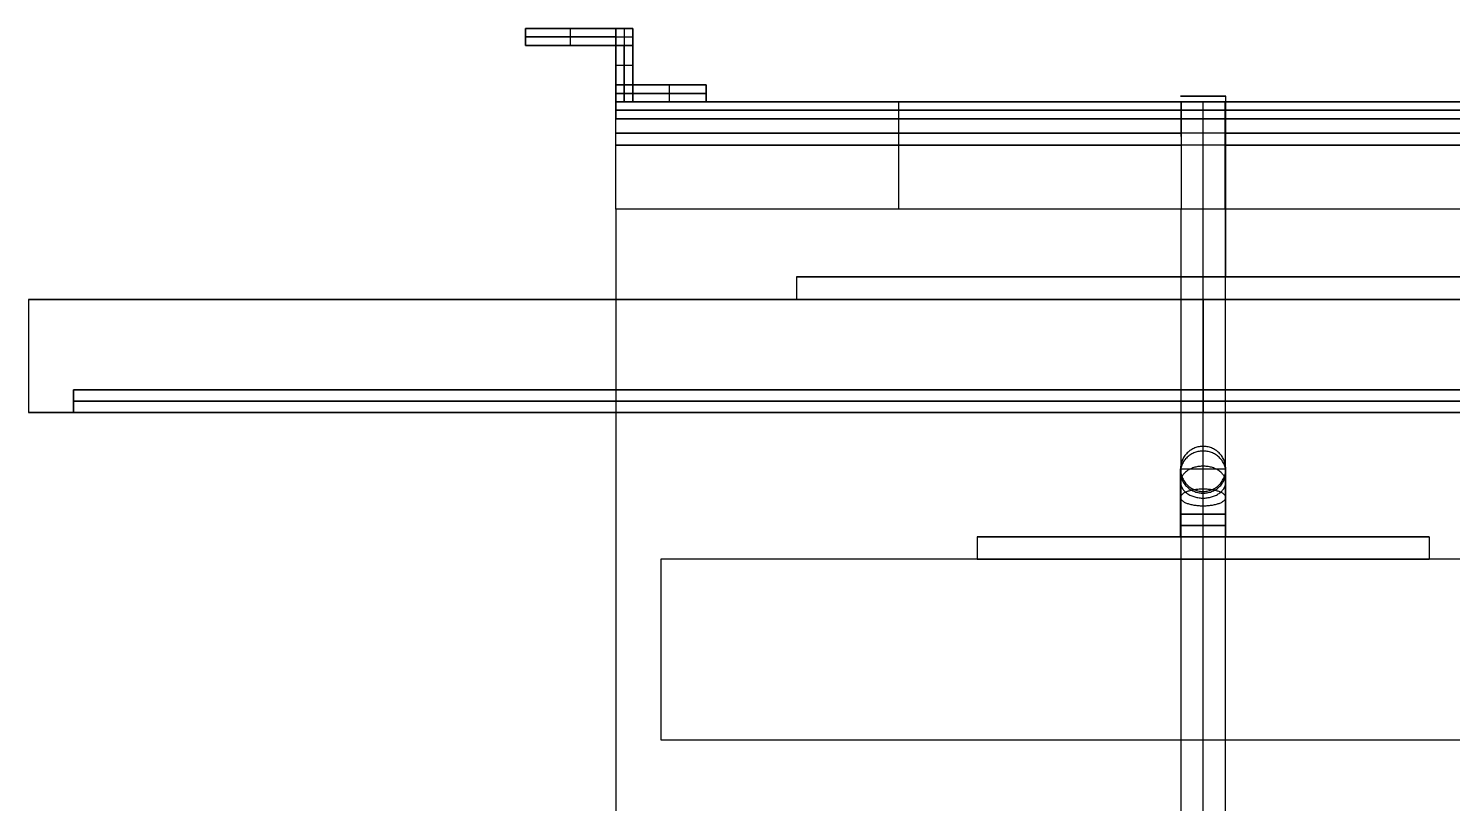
# Model space of a CAD drawing. Header units: inches. Extents: x -13 to 13, y -9.4 to 14.
# Drawn here: x -13 to 2.76, y 5.42 to 14 of the extents above; entities that cross this region are included whole.
import ezdxf

# ---------------------------------------------------------------- set-up
doc = ezdxf.new("R2010")
doc.units = ezdxf.units.IN
doc.header["$MEASUREMENT"] = 0
for name, color, linetype, true_color in [('bushings', 7, 'Continuous', 0x000000), ('display 26 x 19 x 2.5', 7, 'Continuous', 0x000000), ('display 26 x 19 x 2.5$screen', 7, 'Continuous', 0x000000), ('frame$solid', 7, 'Continuous', 0x000000), ('mounts$display', 7, 'Continuous', 0x000000), ('mounts$top mounted', 7, 'Continuous', 0x000000), ('projector', 7, 'Continuous', 0x000000)]:
    doc.layers.add(name, color=color, linetype=linetype, true_color=true_color)

msp = doc.modelspace()

# ---------------------------------------------------------------- linework, layer by layer
at = {"layer": 'bushings'}
for p, q in [((-6.5, 13.906, 21), (-6.312, 13.906, 21)), ((-6.5, 13.906, 23), (-6.312, 13.906, 23)), ((-6.5, 13.906, 25), (-6.312, 13.906, 25)), ((-6.5, 13.906, 27), (-6.312, 13.906, 27)), ((-6.5, 13.906, 79), (-6.312, 13.906, 79)), ((-6.5, 13.906, 81), (-6.312, 13.906, 81)), ((-6.406, 14, 21), (-6.406, 13.812, 21)), ((-6.406, 14, 23), (-6.406, 13.812, 23)), ((-6.406, 14, 25), (-6.406, 13.812, 25)), ((-6.406, 14, 27), (-6.406, 13.812, 27)), ((-6.406, 14, 79), (-6.406, 13.812, 79)), ((-6.406, 14, 81), (-6.406, 13.812, 81)), ((-6.312, 13.281, 21), (-6.5, 13.281, 21)), ((-6.5, 13.281, 23), (-6.312, 13.281, 23)), ((-6.312, 13.281, 25), (-6.5, 13.281, 25)), ((-6.5, 13.281, 27), (-6.312, 13.281, 27)), ((-6.312, 13.281, 79), (-6.5, 13.281, 79)), ((-6.5, 13.281, 81), (-6.312, 13.281, 81)), ((-6.406, 13.187, 21), (-6.406, 13.375, 21)), ((-6.406, 13.375, 23), (-6.406, 13.187, 23)), ((-6.406, 13.187, 25), (-6.406, 13.375, 25)), ((-6.406, 13.375, 27), (-6.406, 13.187, 27)), ((-6.406, 13.187, 79), (-6.406, 13.375, 79)), ((-6.406, 13.375, 81), (-6.406, 13.187, 81))]:
    msp.add_line(p, q, dxfattribs=at)
for points in [[(-7.5, 14, 21), (-7, 14, 21), (-6.5, 14, 21)], [(-6.5, 14, 23), (-7, 14, 23), (-7.5, 14, 23)], [(-7.5, 14, 23), (-7.5, 14, 22), (-7.5, 14, 21)], [(-7.5, 14, 21), (-7.5, 13.906, 21), (-7.5, 13.812, 21)], [(-7.5, 14, 23), (-7.5, 13.906, 23), (-7.5, 13.812, 23)], [(-7.5, 14, 22), (-6.906, 14, 22), (-6.312, 14, 22)], [(-7.5, 13.812, 22), (-7.5, 13.906, 22), (-7.5, 14, 22)], [(-7.5, 14, 25), (-7, 14, 25), (-6.5, 14, 25)], [(-6.5, 14, 27), (-7, 14, 27), (-7.5, 14, 27)], [(-7.5, 14, 27), (-7.5, 14, 26), (-7.5, 14, 25)], [(-7.5, 14, 25), (-7.5, 13.906, 25), (-7.5, 13.812, 25)], [(-7.5, 14, 27), (-7.5, 13.906, 27), (-7.5, 13.812, 27)], [(-7.5, 14, 26), (-6.906, 14, 26), (-6.312, 14, 26)], [(-7.5, 13.812, 26), (-7.5, 13.906, 26), (-7.5, 14, 26)], [(-7.5, 14, 79), (-7, 14, 79), (-6.5, 14, 79)], [(-6.5, 14, 81), (-7, 14, 81), (-7.5, 14, 81)], [(-7.5, 14, 81), (-7.5, 14, 80), (-7.5, 14, 79)], [(-7.5, 14, 79), (-7.5, 13.906, 79), (-7.5, 13.812, 79)], [(-7.5, 14, 81), (-7.5, 13.906, 81), (-7.5, 13.812, 81)], [(-7.5, 14, 80), (-6.906, 14, 80), (-6.312, 14, 80)], [(-7.5, 13.812, 80), (-7.5, 13.906, 80), (-7.5, 14, 80)], [(-7.5, 13.906, 21), (-7, 13.906, 21), (-6.5, 13.906, 21)], [(-7.5, 13.906, 23), (-7.5, 13.906, 22), (-7.5, 13.906, 21)], [(-6.5, 13.906, 23), (-7, 13.906, 23), (-7.5, 13.906, 23)], [(-7.5, 13.906, 25), (-7, 13.906, 25), (-6.5, 13.906, 25)], [(-7.5, 13.906, 27), (-7.5, 13.906, 26), (-7.5, 13.906, 25)], [(-6.5, 13.906, 27), (-7, 13.906, 27), (-7.5, 13.906, 27)], [(-7.5, 13.906, 79), (-7, 13.906, 79), (-6.5, 13.906, 79)], [(-7.5, 13.906, 81), (-7.5, 13.906, 80), (-7.5, 13.906, 79)], [(-6.5, 13.906, 81), (-7, 13.906, 81), (-7.5, 13.906, 81)], [(-7, 13.812, 21), (-7, 13.906, 21), (-7, 14, 21)], [(-7, 13.812, 23), (-7, 13.906, 23), (-7, 14, 23)], [(-7, 13.812, 25), (-7, 13.906, 25), (-7, 14, 25)], [(-7, 13.812, 27), (-7, 13.906, 27), (-7, 14, 27)], [(-7, 13.812, 79), (-7, 13.906, 79), (-7, 14, 79)], [(-7, 13.812, 81), (-7, 13.906, 81), (-7, 14, 81)], [(-6.906, 14, 21), (-6.906, 14, 22), (-6.906, 14, 23)], [(-6.906, 14, 25), (-6.906, 14, 26), (-6.906, 14, 27)], [(-6.906, 14, 79), (-6.906, 14, 80), (-6.906, 14, 81)], [(-6.5, 14, 21), (-6.406, 14, 21), (-6.312, 14, 21)], [(-6.312, 14, 23), (-6.406, 14, 23), (-6.5, 14, 23)], [(-6.5, 13.812, 21), (-6.5, 13.906, 21), (-6.5, 14, 21)], [(-6.5, 14, 23), (-6.5, 13.906, 23), (-6.5, 13.812, 23)], [(-6.5, 14, 25), (-6.406, 14, 25), (-6.312, 14, 25)], [(-6.312, 14, 27), (-6.406, 14, 27), (-6.5, 14, 27)], [(-6.5, 13.812, 25), (-6.5, 13.906, 25), (-6.5, 14, 25)], [(-6.5, 14, 27), (-6.5, 13.906, 27), (-6.5, 13.812, 27)], [(-6.5, 14, 79), (-6.406, 14, 79), (-6.312, 14, 79)], [(-6.312, 14, 81), (-6.406, 14, 81), (-6.5, 14, 81)], [(-6.5, 13.812, 79), (-6.5, 13.906, 79), (-6.5, 14, 79)], [(-6.5, 14, 81), (-6.5, 13.906, 81), (-6.5, 13.812, 81)], [(-6.312, 13.812, 21), (-6.312, 13.906, 21), (-6.312, 14, 21)], [(-6.312, 14, 21), (-6.312, 14, 22), (-6.312, 14, 23)], [(-6.312, 14, 23), (-6.312, 13.906, 23), (-6.312, 13.812, 23)], [(-6.312, 13.375, 22), (-6.312, 13.688, 22), (-6.312, 14, 22)], [(-6.312, 13.812, 25), (-6.312, 13.906, 25), (-6.312, 14, 25)], [(-6.312, 14, 25), (-6.312, 14, 26), (-6.312, 14, 27)], [(-6.312, 14, 27), (-6.312, 13.906, 27), (-6.312, 13.812, 27)], [(-6.312, 13.375, 26), (-6.312, 13.688, 26), (-6.312, 14, 26)], [(-6.312, 13.812, 79), (-6.312, 13.906, 79), (-6.312, 14, 79)], [(-6.312, 14, 79), (-6.312, 14, 80), (-6.312, 14, 81)], [(-6.312, 14, 81), (-6.312, 13.906, 81), (-6.312, 13.812, 81)], [(-6.312, 13.375, 80), (-6.312, 13.688, 80), (-6.312, 14, 80)], [(-7.5, 13.812, 21), (-7, 13.812, 21), (-6.5, 13.812, 21)], [(-6.5, 13.812, 23), (-7, 13.812, 23), (-7.5, 13.812, 23)], [(-7.5, 13.812, 23), (-7.5, 13.812, 22), (-7.5, 13.812, 21)], [(-7.5, 13.812, 22), (-7, 13.812, 22), (-6.5, 13.812, 22)], [(-7.5, 13.812, 25), (-7, 13.812, 25), (-6.5, 13.812, 25)], [(-6.5, 13.812, 27), (-7, 13.812, 27), (-7.5, 13.812, 27)], [(-7.5, 13.812, 27), (-7.5, 13.812, 26), (-7.5, 13.812, 25)], [(-7.5, 13.812, 26), (-7, 13.812, 26), (-6.5, 13.812, 26)], [(-7.5, 13.812, 79), (-7, 13.812, 79), (-6.5, 13.812, 79)], [(-6.5, 13.812, 81), (-7, 13.812, 81), (-7.5, 13.812, 81)], [(-7.5, 13.812, 81), (-7.5, 13.812, 80), (-7.5, 13.812, 79)], [(-7.5, 13.812, 80), (-7, 13.812, 80), (-6.5, 13.812, 80)], [(-7, 13.812, 21), (-7, 13.812, 22), (-7, 13.812, 23)], [(-7, 13.812, 25), (-7, 13.812, 26), (-7, 13.812, 27)], [(-7, 13.812, 79), (-7, 13.812, 80), (-7, 13.812, 81)], [(-6.5, 13.812, 21), (-6.5, 13.812, 22), (-6.5, 13.812, 23)], [(-6.5, 13.812, 21), (-6.406, 13.812, 21), (-6.312, 13.812, 21)], [(-6.312, 13.812, 23), (-6.406, 13.812, 23), (-6.5, 13.812, 23)], [(-6.5, 13.812, 25), (-6.5, 13.812, 26), (-6.5, 13.812, 27)], [(-6.5, 13.812, 25), (-6.406, 13.812, 25), (-6.312, 13.812, 25)], [(-6.312, 13.812, 27), (-6.406, 13.812, 27), (-6.5, 13.812, 27)], [(-6.5, 13.812, 79), (-6.5, 13.812, 80), (-6.5, 13.812, 81)], [(-6.5, 13.812, 79), (-6.406, 13.812, 79), (-6.312, 13.812, 79)], [(-6.312, 13.812, 81), (-6.406, 13.812, 81), (-6.5, 13.812, 81)], [(-6.5, 13.375, 21), (-6.5, 13.594, 21), (-6.5, 13.812, 21)], [(-6.5, 13.812, 23), (-6.5, 13.594, 23), (-6.5, 13.375, 23)], [(-6.5, 13.187, 22), (-6.5, 13.5, 22), (-6.5, 13.812, 22)], [(-6.5, 13.375, 25), (-6.5, 13.594, 25), (-6.5, 13.812, 25)], [(-6.5, 13.812, 27), (-6.5, 13.594, 27), (-6.5, 13.375, 27)], [(-6.5, 13.187, 26), (-6.5, 13.5, 26), (-6.5, 13.812, 26)], [(-6.5, 13.375, 79), (-6.5, 13.594, 79), (-6.5, 13.812, 79)], [(-6.5, 13.812, 81), (-6.5, 13.594, 81), (-6.5, 13.375, 81)], [(-6.5, 13.187, 80), (-6.5, 13.5, 80), (-6.5, 13.812, 80)], [(-6.406, 13.375, 21), (-6.406, 13.594, 21), (-6.406, 13.812, 21)], [(-6.406, 13.812, 23), (-6.406, 13.594, 23), (-6.406, 13.375, 23)], [(-6.406, 13.375, 25), (-6.406, 13.594, 25), (-6.406, 13.812, 25)], [(-6.406, 13.812, 27), (-6.406, 13.594, 27), (-6.406, 13.375, 27)], [(-6.406, 13.375, 79), (-6.406, 13.594, 79), (-6.406, 13.812, 79)], [(-6.406, 13.812, 81), (-6.406, 13.594, 81), (-6.406, 13.375, 81)], [(-6.312, 13.812, 23), (-6.312, 13.594, 23), (-6.312, 13.375, 23)], [(-6.312, 13.375, 21), (-6.312, 13.594, 21), (-6.312, 13.812, 21)], [(-6.312, 13.812, 27), (-6.312, 13.594, 27), (-6.312, 13.375, 27)], [(-6.312, 13.375, 25), (-6.312, 13.594, 25), (-6.312, 13.812, 25)], [(-6.312, 13.812, 81), (-6.312, 13.594, 81), (-6.312, 13.375, 81)], [(-6.312, 13.375, 79), (-6.312, 13.594, 79), (-6.312, 13.812, 79)], [(-6.5, 13.594, 21), (-6.406, 13.594, 21), (-6.312, 13.594, 21)], [(-6.5, 13.594, 23), (-6.406, 13.594, 23), (-6.312, 13.594, 23)], [(-6.5, 13.594, 25), (-6.406, 13.594, 25), (-6.312, 13.594, 25)], [(-6.5, 13.594, 27), (-6.406, 13.594, 27), (-6.312, 13.594, 27)], [(-6.5, 13.594, 79), (-6.406, 13.594, 79), (-6.312, 13.594, 79)], [(-6.5, 13.594, 81), (-6.406, 13.594, 81), (-6.312, 13.594, 81)], [(-6.312, 13.594, 21), (-6.312, 13.594, 22), (-6.312, 13.594, 23)], [(-6.312, 13.594, 25), (-6.312, 13.594, 26), (-6.312, 13.594, 27)], [(-6.312, 13.594, 79), (-6.312, 13.594, 80), (-6.312, 13.594, 81)], [(-6.5, 13.5, 21), (-6.5, 13.5, 22), (-6.5, 13.5, 23)], [(-6.5, 13.5, 25), (-6.5, 13.5, 26), (-6.5, 13.5, 27)], [(-6.5, 13.5, 79), (-6.5, 13.5, 80), (-6.5, 13.5, 81)], [(-6.5, 13.187, 21), (-6.5, 13.281, 21), (-6.5, 13.375, 21)], [(-6.5, 13.375, 23), (-6.5, 13.281, 23), (-6.5, 13.187, 23)], [(-6.312, 13.375, 21), (-6.406, 13.375, 21), (-6.5, 13.375, 21)], [(-6.5, 13.375, 23), (-6.406, 13.375, 23), (-6.312, 13.375, 23)], [(-6.5, 13.187, 25), (-6.5, 13.281, 25), (-6.5, 13.375, 25)], [(-6.5, 13.375, 27), (-6.5, 13.281, 27), (-6.5, 13.187, 27)], [(-6.312, 13.375, 25), (-6.406, 13.375, 25), (-6.5, 13.375, 25)], [(-6.5, 13.375, 27), (-6.406, 13.375, 27), (-6.312, 13.375, 27)], [(-6.5, 13.187, 79), (-6.5, 13.281, 79), (-6.5, 13.375, 79)], [(-6.5, 13.375, 81), (-6.5, 13.281, 81), (-6.5, 13.187, 81)], [(-6.312, 13.375, 79), (-6.406, 13.375, 79), (-6.5, 13.375, 79)], [(-6.5, 13.375, 81), (-6.406, 13.375, 81), (-6.312, 13.375, 81)], [(-6.312, 13.375, 23), (-6.312, 13.375, 22), (-6.312, 13.375, 21)], [(-6.312, 13.375, 21), (-6.312, 13.281, 21), (-6.312, 13.187, 21)], [(-6.312, 13.187, 23), (-6.312, 13.281, 23), (-6.312, 13.375, 23)], [(-6.312, 13.375, 27), (-6.312, 13.375, 26), (-6.312, 13.375, 25)], [(-6.312, 13.375, 25), (-6.312, 13.281, 25), (-6.312, 13.187, 25)], [(-6.312, 13.187, 27), (-6.312, 13.281, 27), (-6.312, 13.375, 27)], [(-6.312, 13.375, 81), (-6.312, 13.375, 80), (-6.312, 13.375, 79)], [(-6.312, 13.375, 79), (-6.312, 13.281, 79), (-6.312, 13.187, 79)], [(-6.312, 13.187, 81), (-6.312, 13.281, 81), (-6.312, 13.375, 81)], [(-5.5, 13.375, 23), (-5.906, 13.375, 23), (-6.312, 13.375, 23)], [(-6.312, 13.375, 21), (-5.906, 13.375, 21), (-5.5, 13.375, 21)], [(-6.312, 13.375, 22), (-5.906, 13.375, 22), (-5.5, 13.375, 22)], [(-5.5, 13.375, 27), (-5.906, 13.375, 27), (-6.312, 13.375, 27)], [(-6.312, 13.375, 25), (-5.906, 13.375, 25), (-5.5, 13.375, 25)], [(-6.312, 13.375, 26), (-5.906, 13.375, 26), (-5.5, 13.375, 26)], [(-5.5, 13.375, 81), (-5.906, 13.375, 81), (-6.312, 13.375, 81)], [(-6.312, 13.375, 79), (-5.906, 13.375, 79), (-5.5, 13.375, 79)], [(-6.312, 13.375, 80), (-5.906, 13.375, 80), (-5.5, 13.375, 80)], [(-6.312, 13.281, 21), (-5.906, 13.281, 21), (-5.5, 13.281, 21)], [(-5.5, 13.281, 23), (-5.906, 13.281, 23), (-6.312, 13.281, 23)], [(-6.312, 13.281, 25), (-5.906, 13.281, 25), (-5.5, 13.281, 25)], [(-5.5, 13.281, 27), (-5.906, 13.281, 27), (-6.312, 13.281, 27)], [(-6.312, 13.281, 79), (-5.906, 13.281, 79), (-5.5, 13.281, 79)], [(-5.5, 13.281, 81), (-5.906, 13.281, 81), (-6.312, 13.281, 81)], [(-6, 13.375, 21), (-6, 13.375, 22), (-6, 13.375, 23)], [(-6, 13.375, 25), (-6, 13.375, 26), (-6, 13.375, 27)], [(-6, 13.375, 79), (-6, 13.375, 80), (-6, 13.375, 81)], [(-5.906, 13.187, 21), (-5.906, 13.281, 21), (-5.906, 13.375, 21)], [(-5.906, 13.187, 23), (-5.906, 13.281, 23), (-5.906, 13.375, 23)], [(-5.906, 13.187, 25), (-5.906, 13.281, 25), (-5.906, 13.375, 25)], [(-5.906, 13.187, 27), (-5.906, 13.281, 27), (-5.906, 13.375, 27)], [(-5.906, 13.187, 79), (-5.906, 13.281, 79), (-5.906, 13.375, 79)], [(-5.906, 13.187, 81), (-5.906, 13.281, 81), (-5.906, 13.375, 81)], [(-5.5, 13.375, 21), (-5.5, 13.375, 22), (-5.5, 13.375, 23)], [(-5.5, 13.187, 21), (-5.5, 13.281, 21), (-5.5, 13.375, 21)], [(-5.5, 13.375, 23), (-5.5, 13.281, 23), (-5.5, 13.187, 23)], [(-5.5, 13.187, 22), (-5.5, 13.281, 22), (-5.5, 13.375, 22)], [(-5.5, 13.375, 25), (-5.5, 13.375, 26), (-5.5, 13.375, 27)], [(-5.5, 13.187, 25), (-5.5, 13.281, 25), (-5.5, 13.375, 25)], [(-5.5, 13.375, 27), (-5.5, 13.281, 27), (-5.5, 13.187, 27)], [(-5.5, 13.187, 26), (-5.5, 13.281, 26), (-5.5, 13.375, 26)], [(-5.5, 13.375, 79), (-5.5, 13.375, 80), (-5.5, 13.375, 81)], [(-5.5, 13.187, 79), (-5.5, 13.281, 79), (-5.5, 13.375, 79)], [(-5.5, 13.375, 81), (-5.5, 13.281, 81), (-5.5, 13.187, 81)], [(-5.5, 13.187, 80), (-5.5, 13.281, 80), (-5.5, 13.375, 80)], [(-5.5, 13.281, 21), (-5.5, 13.281, 22), (-5.5, 13.281, 23)], [(-5.5, 13.281, 25), (-5.5, 13.281, 26), (-5.5, 13.281, 27)], [(-5.5, 13.281, 79), (-5.5, 13.281, 80), (-5.5, 13.281, 81)], [(-6.5, 13.187, 23), (-6.5, 13.187, 22), (-6.5, 13.187, 21)], [(-6.5, 13.187, 21), (-6.406, 13.187, 21), (-6.312, 13.187, 21)], [(-6.312, 13.187, 23), (-6.406, 13.187, 23), (-6.5, 13.187, 23)], [(-6.5, 13.187, 22), (-6, 13.187, 22), (-5.5, 13.187, 22)], [(-6.5, 13.187, 27), (-6.5, 13.187, 26), (-6.5, 13.187, 25)], [(-6.5, 13.187, 25), (-6.406, 13.187, 25), (-6.312, 13.187, 25)], [(-6.312, 13.187, 27), (-6.406, 13.187, 27), (-6.5, 13.187, 27)], [(-6.5, 13.187, 26), (-6, 13.187, 26), (-5.5, 13.187, 26)], [(-6.5, 13.187, 81), (-6.5, 13.187, 80), (-6.5, 13.187, 79)], [(-6.5, 13.187, 79), (-6.406, 13.187, 79), (-6.312, 13.187, 79)], [(-6.312, 13.187, 81), (-6.406, 13.187, 81), (-6.5, 13.187, 81)], [(-6.5, 13.187, 80), (-6, 13.187, 80), (-5.5, 13.187, 80)], [(-6.312, 13.187, 21), (-5.906, 13.187, 21), (-5.5, 13.187, 21)], [(-5.5, 13.187, 23), (-5.906, 13.187, 23), (-6.312, 13.187, 23)], [(-6.312, 13.187, 25), (-5.906, 13.187, 25), (-5.5, 13.187, 25)], [(-5.5, 13.187, 27), (-5.906, 13.187, 27), (-6.312, 13.187, 27)], [(-6.312, 13.187, 79), (-5.906, 13.187, 79), (-5.5, 13.187, 79)], [(-5.5, 13.187, 81), (-5.906, 13.187, 81), (-6.312, 13.187, 81)], [(-6, 13.187, 21), (-6, 13.187, 22), (-6, 13.187, 23)], [(-6, 13.187, 25), (-6, 13.187, 26), (-6, 13.187, 27)], [(-6, 13.187, 79), (-6, 13.187, 80), (-6, 13.187, 81)], [(-5.5, 13.187, 21), (-5.5, 13.187, 22), (-5.5, 13.187, 23)], [(-5.5, 13.187, 25), (-5.5, 13.187, 26), (-5.5, 13.187, 27)], [(-5.5, 13.187, 79), (-5.5, 13.187, 80), (-5.5, 13.187, 81)]]:
    msp.add_open_spline(points, degree=2, dxfattribs=at)
at = {"layer": 'display 26 x 19 x 2.5'}
for p, q in [((-13, 11, 32.5), (13, 11, 32.5)), ((0, 11, 42), (0, 11, 23)), ((-12.5, 9.75, 41.5), (-12.5, 10, 41.5)), ((-12.5, 10, 41.5), (-12.5, 10, 23.5)), ((-12.5, 10, 23.5), (-12.5, 9.75, 23.5)), ((-12.5, 10, 23.5), (12.5, 10, 23.5)), ((12.5, 10, 41.5), (-12.5, 10, 41.5)), ((-12.5, 9.75, 32.5), (-12.5, 10, 32.5)), ((-12.5, 10, 32.5), (12.5, 10, 32.5)), ((0, 9.75, 23.5), (0, 10, 23.5)), ((0, 9.75, 41.5), (0, 10, 41.5)), ((0, 10, 41.5), (0, 10, 23.5)), ((-12.5, 9.875, 23.5), (-12.5, 9.875, 41.5)), ((12.5, 9.875, 23.5), (-12.5, 9.875, 23.5)), ((-12.5, 9.875, 41.5), (12.5, 9.875, 41.5)), ((-13, 9.75, 32.5), (-12.5, 9.75, 32.5)), ((0, 9.75, 23), (0, 9.75, 23.5)), ((0, 9.75, 41.5), (0, 9.75, 42))]:
    msp.add_line(p, q, dxfattribs=at)
for points in [[(13, 11, 23), (0, 11, 23), (-13, 11, 23)], [(-13, 11, 42), (0, 11, 42), (13, 11, 42)], [(-13, 11, 23), (-13, 11, 32.5), (-13, 11, 42)], [(-13, 11, 23), (-13, 10.375, 23), (-13, 9.75, 23)], [(-13, 11, 42), (-13, 10.375, 42), (-13, 9.75, 42)], [(-13, 11, 32.5), (-13, 10.375, 32.5), (-13, 9.75, 32.5)], [(0, 11, 23), (0, 10.375, 23), (0, 9.75, 23)], [(0, 11, 42), (0, 10.375, 42), (0, 9.75, 42)], [(-13, 9.75, 23), (0, 9.75, 23), (13, 9.75, 23)], [(13, 9.75, 42), (0, 9.75, 42), (-13, 9.75, 42)], [(-13, 9.75, 42), (-13, 9.75, 32.5), (-13, 9.75, 23)], [(-12.5, 9.75, 23.5), (-12.5, 9.75, 32.5), (-12.5, 9.75, 41.5)], [(12.5, 9.75, 23.5), (0, 9.75, 23.5), (-12.5, 9.75, 23.5)], [(-12.5, 9.75, 41.5), (0, 9.75, 41.5), (12.5, 9.75, 41.5)]]:
    msp.add_open_spline(points, degree=2, dxfattribs=at)
at = {"layer": 'display 26 x 19 x 2.5$screen'}
for points in [[(-12.5, 10, 23.5), (0, 10, 23.5), (12.5, 10, 23.5)], [(-12.5, 10, 23.5), (-12.5, 9.938, 23.5), (-12.5, 9.875, 23.5)], [(12.5, 10, 41.5), (0, 10, 41.5), (-12.5, 10, 41.5)], [(-12.5, 10, 41.5), (-12.5, 9.938, 41.5), (-12.5, 9.875, 41.5)], [(-12.5, 10, 41.5), (-12.5, 10, 32.5), (-12.5, 10, 23.5)], [(-12.5, 9.875, 23.5), (0, 9.875, 23.5), (12.5, 9.875, 23.5)], [(12.5, 9.875, 41.5), (0, 9.875, 41.5), (-12.5, 9.875, 41.5)], [(-12.5, 9.875, 41.5), (-12.5, 9.875, 32.5), (-12.5, 9.875, 23.5)]]:
    msp.add_open_spline(points, degree=2, dxfattribs=at)
at = {"layer": 'frame$solid'}
for p, q in [((-0.243, 13.187, 26), (-0.243, 13, 26)), ((-0.243, 13, 53.82), (-0.243, 13.187, 53.82)), ((-0.243, 13.094, 26), (-0.243, 13.094, 81.462)), ((0.243, 13, 26), (0.243, 13.187, 26)), ((0.243, 13, 54.094), (0.243, 13.187, 54.094)), ((0.243, 13.094, 81.462), (0.243, 13.094, 26)), ((-0.243, 13, 81), (-0.243, 13, 81.64)), ((-0.243, 12.805, 81.594), (-0.243, 13, 81.594)), ((0.243, 13, 81.64), (0.243, 13, 81)), ((0.243, 13, 81.594), (0.243, 12.805, 81.594)), ((-0.243, 6.156, 82.187), (-0.243, 6.156, 82)), ((0.243, 6.156, 82.187), (0.243, 6.156, 82))]:
    msp.add_line(p, q, dxfattribs=at)
for points, degree in [([(-6.5, 13.187, 21), (-2.167, 13.187, 21), (2.167, 13.187, 21), (6.5, 13.187, 21)], 3), ([(6.5, 13.187, 24), (0, 13.187, 24), (-6.5, 13.187, 24)], 2), ([(-6.5, 13.187, 24), (-6.5, 13.187, 22.5), (-6.5, 13.187, 21)], 2), ([(-6.5, 13, 21), (-6.5, 13.094, 21), (-6.5, 13.187, 21)], 2), ([(-6.5, 13.187, 24), (-6.5, 13.094, 24), (-6.5, 13, 24)], 2), ([(-6.5, 13.187, 22.5), (0, 13.187, 22.5), (6.5, 13.187, 22.5)], 2), ([(-6.5, 13, 22.5), (-6.5, 13.094, 22.5), (-6.5, 13.187, 22.5)], 2), ([(-6.5, 13.187, 81), (-4.414, 13.187, 81), (-2.329, 13.187, 81), (-0.243, 13.187, 81)], 3), ([(-6.5, 13.187, 24), (0, 13.187, 24), (6.5, 13.187, 24)], 2), ([(-6.5, 13.187, 81), (-6.5, 13.187, 52.5), (-6.5, 13.187, 24)], 2), ([(-6.5, 13, 81), (-6.5, 13.094, 81), (-6.5, 13.187, 81)], 2), ([(-6.5, 13, 24), (-6.5, 13.094, 24), (-6.5, 13.187, 24)], 2), ([(-6.5, 13.187, 52.5), (-3.371, 13.187, 52.5), (-0.243, 13.187, 52.5)], 2), ([(-6.5, 13, 52.5), (-6.5, 13.094, 52.5), (-6.5, 13.187, 52.5)], 2), ([(-6.5, 13.094, 24), (-6.5, 13.094, 22.5), (-6.5, 13.094, 21)], 2), ([(6.5, 13.094, 24), (0, 13.094, 24), (-6.5, 13.094, 24)], 2), ([(-6.5, 13.094, 81), (-6.5, 13.094, 52.5), (-6.5, 13.094, 24)], 2), ([(-6.5, 13.094, 24), (0, 13.094, 24), (6.5, 13.094, 24)], 2), ([(-0.243, 13.187, 26), (-0.243, 13.187, 53.5), (-0.243, 13.187, 81)], 2), ([(0, 13.187, 21), (0, 13.187, 22.5), (0, 13.187, 24)], 2), ([(0, 13, 24), (0, 13.094, 24), (0, 13.187, 24)], 2), ([(0, 13.187, 24), (0, 13.187, 24.875), (0, 13.187, 25.75)], 2), ([(0, 13, 24), (0, 13.094, 24), (0, 13.187, 24)], 2), ([(0, 13, 25.75), (0, 13.094, 25.75), (0, 13.187, 25.75)], 2), ([(0.243, 13.187, 81), (0.243, 13.187, 53.5), (0.243, 13.187, 26)], 2), ([(0.243, 13.187, 81), (2.329, 13.187, 81), (4.414, 13.187, 81), (6.5, 13.187, 81)], 3), ([(0.243, 13.187, 52.5), (3.371, 13.187, 52.5), (6.5, 13.187, 52.5)], 2), ([(-6.5, 13, 21), (-2.167, 13, 21), (2.167, 13, 21), (6.5, 13, 21)], 3), ([(6.5, 13, 24), (0, 13, 24), (-6.5, 13, 24)], 2), ([(-6.5, 13, 24), (-6.5, 13, 22.5), (-6.5, 13, 21)], 2), ([(-6.5, 13, 22.5), (0, 13, 22.5), (6.5, 13, 22.5)], 2), ([(-6.5, 13, 81), (-4.414, 13, 81), (-2.329, 13, 81), (-0.243, 13, 81)], 3), ([(-6.5, 13, 24), (0, 13, 24), (6.5, 13, 24)], 2), ([(-6.5, 13, 81), (-6.5, 13, 52.5), (-6.5, 13, 24)], 2), ([(-6.5, 13, 52.5), (-3.371, 13, 52.5), (-0.243, 13, 52.5)], 2), ([(-0.243, 13, 70.566), (-0.243, 13, 75.783), (-0.243, 13, 81)], 2), ([(-0.243, 13, 70.566), (-0.243, 13, 48.283), (-0.243, 13, 26)], 2), ([(0, 13, 21), (0, 13, 22.5), (0, 13, 24)], 2), ([(0, 13, 24), (0, 13, 24.875), (0, 13, 25.75)], 2), ([(0.243, 13, 26), (0.243, 13, 48.283), (0.243, 13, 70.566)], 2), ([(0.243, 13, 81), (2.329, 13, 81), (4.414, 13, 81), (6.5, 13, 81)], 3), ([(0.243, 13, 81), (0.243, 13, 75.783), (0.243, 13, 70.566)], 2), ([(0.243, 13, 52.5), (3.371, 13, 52.5), (6.5, 13, 52.5)], 2), ([(6.5, 12.84, 20.16), (2.167, 12.84, 20.16), (-2.167, 12.84, 20.16), (-6.5, 12.84, 20.16)], 3), ([(-6.5, 12.707, 20.293), (-6.5, 12.773, 20.227), (-6.5, 12.84, 20.16)], 2), ([(-6.5, 12.707, 81.707), (-6.5, 12.773, 81.773), (-6.5, 12.84, 81.84)], 2), ([(-6.5, 12.84, 81.84), (-4.414, 12.84, 81.84), (-2.329, 12.84, 81.84), (-0.243, 12.84, 81.84)], 3), ([(0.243, 12.84, 81.84), (2.329, 12.84, 81.84), (4.414, 12.84, 81.84), (6.5, 12.84, 81.84)], 3), ([(6.5, 12.707, 20.293), (2.167, 12.707, 20.293), (-2.167, 12.707, 20.293), (-6.5, 12.707, 20.293)], 3), ([(-6.5, 12.707, 81.707), (-4.414, 12.707, 81.707), (-2.329, 12.707, 81.707), (-0.243, 12.707, 81.707)], 3), ([(0.243, 12.707, 81.707), (2.329, 12.707, 81.707), (4.414, 12.707, 81.707), (6.5, 12.707, 81.707)], 3), ([(6.5, 12, 20), (2.167, 12, 20), (-2.167, 12, 20), (-6.5, 12, 20)], 3), ([(-6.5, 12, 20), (-6.5, 2.312, 20), (-6.5, -7.375, 20)], 2), ([(6.5, 12, 19.812), (2.167, 12, 19.812), (-2.167, 12, 19.812), (-6.5, 12, 19.812)], 3), ([(-6.5, 12, 19.812), (-6.5, 2.312, 19.812), (-6.5, -7.375, 19.812)], 2), ([(-6.5, 12, 19.812), (-6.5, 12, 19.906), (-6.5, 12, 20)], 2), ([(-6.5, 12, 19.906), (-6.5, 2.312, 19.906), (-6.5, -7.375, 19.906)], 2), ([(-6.5, 12, 82), (-6.5, 5, 82), (-6.5, -2, 82)], 2), ([(-6.5, 12, 82.188), (-6.5, 5, 82.188), (-6.5, -2, 82.188)], 2), ([(-6.5, 12, 82.188), (-6.5, 12, 82.094), (-6.5, 12, 82)], 2), ([(-0.243, 12, 82), (-2.329, 12, 82), (-4.414, 12, 82), (-6.5, 12, 82)], 3), ([(-0.243, 12, 82.187), (-2.329, 12, 82.187), (-4.414, 12, 82.187), (-6.5, 12, 82.188)], 3), ([(-6.5, 12, 82.094), (-6.5, 5, 82.094), (-6.5, -2, 82.094)], 2), ([(-0.243, -0.687, 82), (-0.243, 5.656, 82), (-0.243, 12, 82)], 2), ([(-0.243, -0.687, 82.188), (-0.243, 5.656, 82.187), (-0.243, 12, 82.187)], 2), ([(0, -7.375, 20), (0, 2.312, 20), (0, 12, 20)], 2), ([(0, -7.375, 19.812), (0, 2.312, 19.812), (0, 12, 19.812)], 2), ([(6.5, 12, 82), (4.414, 12, 82), (2.329, 12, 82), (0.243, 12, 82)], 3), ([(6.5, 12, 82.188), (4.414, 12, 82.188), (2.329, 12, 82.187), (0.243, 12, 82.187)], 3), ([(0.243, 12, 82), (0.243, 5.656, 82), (0.243, -0.687, 82)], 2), ([(0.243, 12, 82.187), (0.243, 5.656, 82.187), (0.243, -0.687, 82.188)], 2)]:
    msp.add_open_spline(points, degree=degree, dxfattribs=at)
for points, weights in [([(-6.5, 12, 19.812), (-6.5, 13.187, 19.813), (-6.5, 13.187, 21)], [1, 0.707106781187, 1]), ([(-6.5, 12, 82.188), (-6.5, 13.187, 82.187), (-6.5, 13.187, 81)], [1, 0.707106781187, 1]), ([(-6.5, 12, 19.906), (-6.5, 13.094, 19.906), (-6.5, 13.094, 21)], [1, 0.707106781187, 1]), ([(-6.5, 12, 82.094), (-6.5, 13.094, 82.094), (-6.5, 13.094, 81)], [1, 0.707106781187, 1]), ([(-3.371, 13.187, 81), (-3.371, 13.187, 82.187), (-3.371, 12, 82.187)], [1, 0.707106781187, 1]), ([(-0.243, 13.187, 81), (-0.243, 13.187, 81.348), (-0.243, 13, 81.64)], [0.999999948428, 0.891846392479, 0.863566285503]), ([(0, 12, 19.812), (0, 13.187, 19.812), (0, 13.187, 21)], [1, 0.707106781187, 1]), ([(0.243, 13, 81.64), (0.243, 13.187, 81.348), (0.243, 13.187, 81)], [0.863566285503, 0.891846392479, 0.999999948428]), ([(-6.5, 12, 20), (-6.5, 13, 20), (-6.5, 13, 21)], [1, 0.707106781187, 1]), ([(-6.5, 12, 82), (-6.5, 13, 82), (-6.5, 13, 81)], [1, 0.707106781187, 1]), ([(-0.243, 13, 81), (-0.243, 13, 82), (-0.243, 12, 82)], [1, 0.707106781187, 1]), ([(-0.243, 13, 81.64), (-0.243, 12.65, 82.187), (-0.243, 12, 82.187)], [0.863566262469, 0.815260437527, 0.999999911909]), ([(0, 12, 20), (0, 13, 20), (0, 13, 21)], [1, 0.707106781187, 1]), ([(0.243, 12, 82), (0.243, 13, 82), (0.243, 13, 81)], [1, 0.707106851018, 0.999999860338]), ([(0.243, 12, 82.187), (0.243, 12.65, 82.187), (0.243, 13, 81.64)], [1, 0.81526042601, 0.863566262469])]:
    msp.add_rational_spline(points, weights, degree=2, dxfattribs=at)
for points, knots in [([(0.243, 13.187, 26), (0.243, 13.187, 25.75), (0, 13.187, 25.75), (-0.243, 13.187, 25.75), (-0.243, 13.187, 26)], [-0.7853982, -0.7853982, -0.7853982, -0.3926991, -0.3926991, 0, 0, 0]), ([(0.243, 13.094, 26), (0.243, 13.094, 25.75), (0, 13.094, 25.75), (-0.243, 13.094, 25.75), (-0.243, 13.094, 26)], [-0.7853982, -0.7853982, -0.7853982, -0.3926991, -0.3926991, 0, 0, 0]), ([(-0.243, 13, 26), (-0.243, 13, 25.75), (0, 13, 25.75), (0.243, 13, 25.75), (0.243, 13, 26)], [0, 0, 0, 0.3926991, 0.3926991, 0.7853982, 0.7853982, 0.7853982])]:
    msp.add_rational_spline(points, [1, 0.707106781187, 1, 0.707106781187, 1], degree=2, knots=knots, dxfattribs=at)
at = {"layer": 'mounts$display'}
for points in [[(0.25, 13.25, 32.5), (0.25, 13.25, 32.25), (0, 13.25, 32.25), (-0.25, 13.25, 32.25), (-0.25, 13.25, 32.5), (-0.25, 13.25, 32.75), (0, 13.25, 32.75), (0.25, 13.25, 32.75), (0.25, 13.25, 32.5)], [(0.25, 11.25, 32.5), (0.25, 11.25, 32.25), (0, 11.25, 32.25), (-0.25, 11.25, 32.25), (-0.25, 11.25, 32.5), (-0.25, 11.25, 32.75), (0, 11.25, 32.75), (0.25, 11.25, 32.75), (0.25, 11.25, 32.5)]]:
    msp.add_rational_spline(points, [1, 0.707106781187, 1, 0.707106781187, 1, 0.707106781187, 1, 0.707106781187, 1], degree=2, knots=[0, 0, 0, 0.392699, 0.392699, 0.785398, 0.785398, 1.178097, 1.178097, 1.570796, 1.570796, 1.570796], dxfattribs=at)
for points in [[(0.25, 11.25, 32.5), (0.25, 12.25, 32.5), (0.25, 13.25, 32.5)], [(-4.5, 11.25, 30), (0, 11.25, 30), (4.5, 11.25, 30)], [(-4.5, 11.25, 30), (-4.5, 11.125, 30), (-4.5, 11, 30)], [(4.5, 11.25, 35), (0, 11.25, 35), (-4.5, 11.25, 35)], [(-4.5, 11.25, 35), (-4.5, 11.125, 35), (-4.5, 11, 35)], [(-4.5, 11.25, 35), (-4.5, 11.25, 32.5), (-4.5, 11.25, 30)], [(-4.5, 11, 30), (0, 11, 30), (4.5, 11, 30)], [(4.5, 11, 35), (0, 11, 35), (-4.5, 11, 35)], [(-4.5, 11, 35), (-4.5, 11, 32.5), (-4.5, 11, 30)]]:
    msp.add_open_spline(points, degree=2, dxfattribs=at)
at = {"layer": 'mounts$top mounted'}
for p, q in [((0, 8.875, 82.375), (0, 9.375, 82.375)), ((-0.25, 9.125, 82.375), (0.25, 9.125, 82.375)), ((-0.25, 8.375, 66), (0.25, 8.375, 66)), ((0, 8.375, 65.75), (0, 8.375, 66.25))]:
    msp.add_line(p, q, dxfattribs=at)
for points, weights, knots in [([(0, 8.875, 66.5), (-0.25, 8.875, 66.5), (-0.25, 9.125, 66.5), (-0.25, 9.375, 66.5), (0, 9.375, 66.5), (0.25, 9.375, 66.5), (0.25, 9.125, 66.5), (0.25, 8.875, 66.5), (0, 8.875, 66.5)], [1, 0.707106781187, 1, 0.707106781187, 1, 0.707106781187, 1, 0.707106781187, 1], [0, 0, 0, 0.392699, 0.392699, 0.785398, 0.785398, 1.178097, 1.178097, 1.570796, 1.570796, 1.570796]), ([(0.25, 9.125, 82.375), (0.25, 9.375, 82.375), (0, 9.375, 82.375), (-0.25, 9.375, 82.375), (-0.25, 9.125, 82.375), (-0.25, 8.875, 82.375), (0, 8.875, 82.375)], [1, 0.707106781187, 1, 0.707106781187, 1, 0.707106781187, 1], [-1.178097, -1.178097, -1.178097, -0.785398, -0.785398, -0.392699, -0.392699, 0, 0, 0]), ([(0, 8.875, 74.437), (-0.25, 8.875, 74.437), (-0.25, 9.125, 74.437), (-0.25, 9.375, 74.437), (0, 9.375, 74.437), (0.25, 9.375, 74.437), (0.25, 9.125, 74.437), (0.25, 8.875, 74.437), (0, 8.875, 74.437)], [1, 0.707106781187, 1, 0.707106781187, 1, 0.707106781187, 1, 0.707106781187, 1], [0, 0, 0, 0.392699, 0.392699, 0.785398, 0.785398, 1.178097, 1.178097, 1.570796, 1.570796, 1.570796]), ([(0, 8.857, 66.408), (-0.25, 8.857, 66.408), (-0.25, 9.09, 66.316), (-0.25, 9.322, 66.224), (0, 9.322, 66.224), (0.25, 9.322, 66.224), (0.25, 9.09, 66.316), (0.25, 8.857, 66.408), (0, 8.857, 66.408)], [1, 0.707106781187, 1, 0.707106781187, 1, 0.707106781187, 1, 0.707106781187, 1], [0, 0, 0, 0.392699, 0.392699, 0.785398, 0.785398, 1.178097, 1.178097, 1.570796, 1.570796, 1.570796]), ([(0, 8.802, 66.323), (-0.25, 8.802, 66.323), (-0.25, 8.979, 66.146), (-0.25, 9.155, 65.97), (0, 9.155, 65.97), (0.25, 9.155, 65.97), (0.25, 8.979, 66.146), (0.25, 8.802, 66.323), (0, 8.802, 66.323)], [1, 0.707106781187, 1, 0.707106781187, 1, 0.707106781187, 1, 0.707106781187, 1], [0, 0, 0, 0.392699, 0.392699, 0.785398, 0.785398, 1.178097, 1.178097, 1.570796, 1.570796, 1.570796]), ([(0, 8.717, 66.268), (-0.25, 8.717, 66.268), (-0.25, 8.809, 66.035), (-0.25, 8.901, 65.803), (0, 8.901, 65.803), (0.25, 8.901, 65.803), (0.25, 8.809, 66.035), (0.25, 8.717, 66.268), (0, 8.717, 66.268)], [1, 0.707106781187, 1, 0.707106781187, 1, 0.707106781187, 1, 0.707106781187, 1], [0, 0, 0, 0.392699, 0.392699, 0.785398, 0.785398, 1.178097, 1.178097, 1.570796, 1.570796, 1.570796]), ([(0, 8.625, 66.25), (-0.25, 8.625, 66.25), (-0.25, 8.625, 66), (-0.25, 8.625, 65.75), (0, 8.625, 65.75), (0.25, 8.625, 65.75), (0.25, 8.625, 66), (0.25, 8.625, 66.25), (0, 8.625, 66.25)], [1, 0.707106781187, 1, 0.707106781187, 1, 0.707106781187, 1, 0.707106781187, 1], [0, 0, 0, 0.392699, 0.392699, 0.785398, 0.785398, 1.178097, 1.178097, 1.570796, 1.570796, 1.570796]), ([(0, 8.5, 66.25), (-0.25, 8.5, 66.25), (-0.25, 8.5, 66), (-0.25, 8.5, 65.75), (0, 8.5, 65.75), (0.25, 8.5, 65.75), (0.25, 8.5, 66), (0.25, 8.5, 66.25), (0, 8.5, 66.25)], [1, 0.707106781187, 1, 0.707106781187, 1, 0.707106781187, 1, 0.707106781187, 1], [0, 0, 0, 0.392699, 0.392699, 0.785398, 0.785398, 1.178097, 1.178097, 1.570796, 1.570796, 1.570796]), ([(0, 8.375, 66.25), (0.25, 8.375, 66.25), (0.25, 8.375, 66), (0.25, 8.375, 65.75), (0, 8.375, 65.75), (-0.25, 8.375, 65.75), (-0.25, 8.375, 66), (-0.25, 8.375, 66.25), (0, 8.375, 66.25)], [1, 0.707106781187, 1, 0.707106781187, 1, 0.707106781187, 1, 0.707106781187, 1], [-1.570796, -1.570796, -1.570796, -1.178097, -1.178097, -0.785398, -0.785398, -0.392699, -0.392699, 0, 0, 0])]:
    msp.add_rational_spline(points, weights, degree=2, knots=knots, dxfattribs=at)
for points in [[(0, 8.625, 65.75), (0, 8.719, 65.75), (0, 8.916, 65.787), (0, 9.17, 65.955), (0, 9.338, 66.209), (0, 9.375, 66.406), (0, 9.375, 66.5)], [(-0.25, 8.625, 66), (-0.25, 8.688, 66), (-0.25, 8.819, 66.025), (-0.25, 8.989, 66.136), (-0.25, 9.1, 66.306), (-0.25, 9.125, 66.437), (-0.25, 9.125, 66.5)], [(0.25, 8.625, 66), (0.25, 8.688, 66), (0.25, 8.819, 66.025), (0.25, 8.989, 66.136), (0.25, 9.1, 66.306), (0.25, 9.125, 66.437), (0.25, 9.125, 66.5)], [(0, 8.625, 66.25), (0, 8.656, 66.25), (0, 8.722, 66.262), (0, 8.807, 66.318), (0, 8.863, 66.403), (0, 8.875, 66.469), (0, 8.875, 66.5)]]:
    msp.add_open_spline(points, degree=3, knots=[0, 0, 0, 0, 0.1884792, 0.3926985, 0.5969177, 0.7853969, 0.7853969, 0.7853969, 0.7853969], dxfattribs=at)
for points, degree in [([(0, 9.375, 66.5), (0, 9.375, 71.792), (0, 9.375, 77.083), (0, 9.375, 82.375)], 3), ([(-0.25, 9.125, 66.5), (-0.25, 9.125, 71.792), (-0.25, 9.125, 77.083), (-0.25, 9.125, 82.375)], 3), ([(0.25, 9.125, 66.5), (0.25, 9.125, 71.792), (0.25, 9.125, 77.083), (0.25, 9.125, 82.375)], 3), ([(0, 8.875, 66.5), (0, 8.875, 71.792), (0, 8.875, 77.083), (0, 8.875, 82.375)], 3), ([(-0.25, 8.375, 66), (-0.25, 8.458, 66), (-0.25, 8.542, 66), (-0.25, 8.625, 66)], 3), ([(0, 8.375, 66.25), (0, 8.458, 66.25), (0, 8.542, 66.25), (0, 8.625, 66.25)], 3), ([(0, 8.375, 65.75), (0, 8.458, 65.75), (0, 8.542, 65.75), (0, 8.625, 65.75)], 3), ([(0.25, 8.375, 66), (0.25, 8.458, 66), (0.25, 8.542, 66), (0.25, 8.625, 66)], 3), ([(-2.5, 8.375, 64.5), (0, 8.375, 64.5), (2.5, 8.375, 64.5)], 2), ([(-2.5, 8.375, 64.5), (-2.5, 8.25, 64.5), (-2.5, 8.125, 64.5)], 2), ([(2.5, 8.375, 67.5), (0, 8.375, 67.5), (-2.5, 8.375, 67.5)], 2), ([(-2.5, 8.375, 67.5), (-2.5, 8.25, 67.5), (-2.5, 8.125, 67.5)], 2), ([(-2.5, 8.375, 67.5), (-2.5, 8.375, 66), (-2.5, 8.375, 64.5)], 2), ([(2.5, 8.375, 64.5), (2.5, 8.25, 64.5), (2.5, 8.125, 64.5)], 2), ([(2.5, 8.375, 64.5), (2.5, 8.375, 66), (2.5, 8.375, 67.5)], 2), ([(2.5, 8.375, 67.5), (2.5, 8.25, 67.5), (2.5, 8.125, 67.5)], 2), ([(-2.5, 8.125, 64.5), (0, 8.125, 64.5), (2.5, 8.125, 64.5)], 2), ([(2.5, 8.125, 67.5), (0, 8.125, 67.5), (-2.5, 8.125, 67.5)], 2), ([(-2.5, 8.125, 67.5), (-2.5, 8.125, 66), (-2.5, 8.125, 64.5)], 2), ([(2.5, 8.125, 64.5), (2.5, 8.125, 66), (2.5, 8.125, 67.5)], 2)]:
    msp.add_open_spline(points, degree=degree, dxfattribs=at)
msp.add_rational_spline([(0, 8.875, 82.375), (0.25, 8.875, 82.375), (0.25, 9.125, 82.375)], [1, 0.707106781187, 1], degree=2, dxfattribs=at)
at = {"layer": 'projector'}
for points in [[(6, 8.125, 62), (0, 8.125, 62), (-6, 8.125, 62)], [(-6, 8.125, 62), (-6, 8.125, 66), (-6, 8.125, 70)], [(6, 8.125, 70), (0, 8.125, 70), (-6, 8.125, 70)], [(-6, 8.125, 62), (-6, 7.125, 62), (-6, 6.125, 62)], [(-6, 8.125, 70), (-6, 7.125, 70), (-6, 6.125, 70)], [(-6, 6.125, 62), (0, 6.125, 62), (6, 6.125, 62)], [(-6, 6.125, 70), (0, 6.125, 70), (6, 6.125, 70)], [(-6, 6.125, 62), (-6, 6.125, 66), (-6, 6.125, 70)]]:
    msp.add_open_spline(points, degree=2, dxfattribs=at)

doc.saveas('drawing.dxf')
